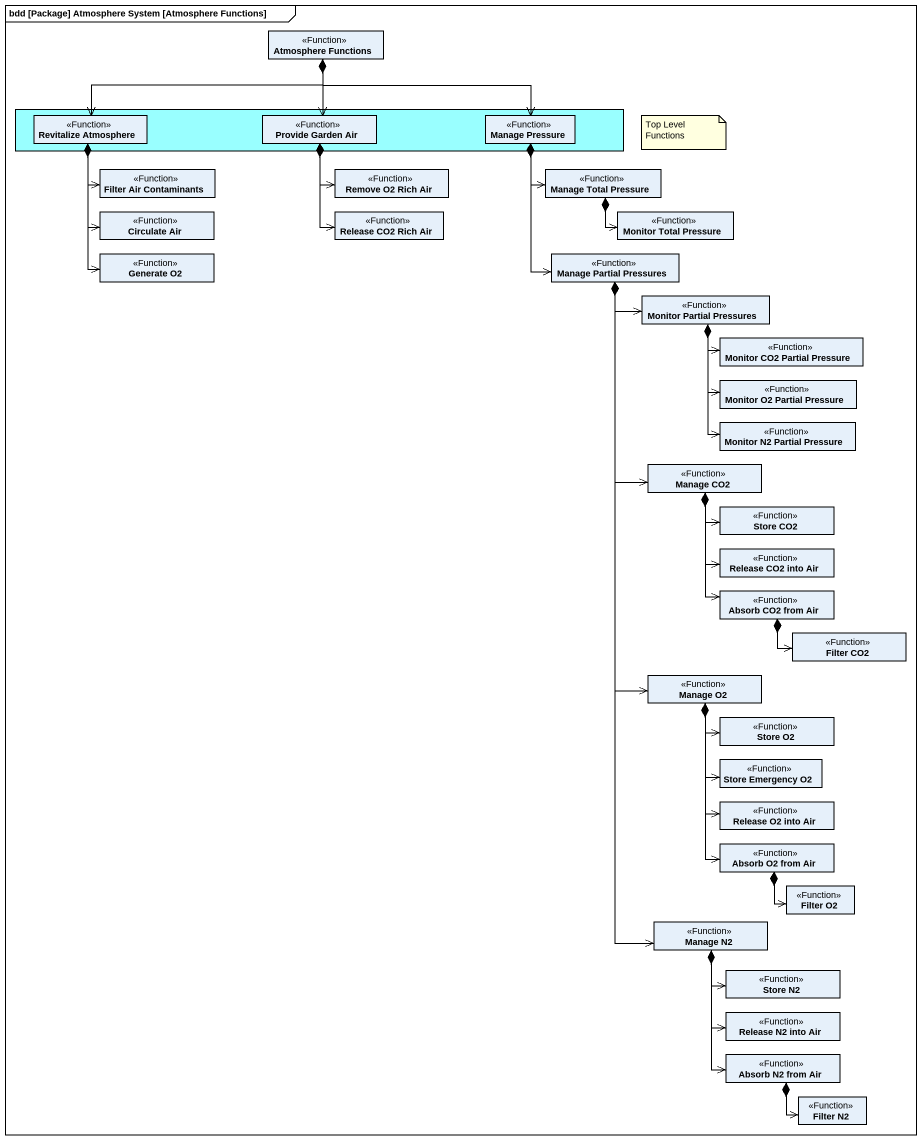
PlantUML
@startuml
mainframe bdd [Package] Atmosphere System [Atmosphere Functions]
hide circle
hide empty members
class "Atmosphere Functions" as Atmosphere_Functions <<Function>>
rectangle " " as rectangle1 #99FFFF {
  class "Revitalize Atmosphere" as Revitalize_Atmosphere <<Function>>
  class "Provide Garden Air" as Provide_Garden_Air <<Function>>
  class "Manage Pressure" as Manage_Pressure <<Function>>
}
class "Filter Air Contaminants" as Filter_Air_Contaminants <<Function>>
class "Remove O2 Rich Air" as Remove_O2_Rich_Air <<Function>>
class "Manage Total Pressure" as Manage_Total_Pressure <<Function>>
class "Circulate Air" as Circulate_Air <<Function>>
class "Release CO2 Rich Air" as Release_CO2_Rich_Air <<Function>>
class "Monitor Total Pressure" as Monitor_Total_Pressure <<Function>>
class "Generate O2" as Generate_O2 <<Function>>
class "Manage Partial Pressures" as Manage_Partial_Pressures <<Function>>
class "Monitor Partial Pressures" as Monitor_Partial_Pressures <<Function>>
class "Monitor CO2 Partial Pressure" as Monitor_CO2_Partial_Pressure <<Function>>
class "Monitor O2 Partial Pressure" as Monitor_O2_Partial_Pressure <<Function>>
class "Monitor N2 Partial Pressure" as Monitor_N2_Partial_Pressure <<Function>>
class "Manage CO2" as Manage_CO2 <<Function>>
class "Store CO2" as Store_CO2 <<Function>>
class "Release CO2 into Air" as Release_CO2_into_Air <<Function>>
class "Absorb CO2 from Air" as Absorb_CO2_from_Air <<Function>>
class "Filter CO2" as Filter_CO2 <<Function>>
class "Manage O2" as Manage_O2 <<Function>>
class "Store O2" as Store_O2 <<Function>>
class "Store Emergency O2" as Store_Emergency_O2 <<Function>>
class "Release O2 into Air" as Release_O2_into_Air <<Function>>
class "Absorb O2 from Air" as Absorb_O2_from_Air <<Function>>
class "Filter O2" as Filter_O2 <<Function>>
class "Manage N2" as Manage_N2 <<Function>>
class "Store N2" as Store_N2 <<Function>>
class "Release N2 into Air" as Release_N2_into_Air <<Function>>
class "Absorb N2 from Air" as Absorb_N2_from_Air <<Function>>
class "Filter N2" as Filter_N2 <<Function>>
Atmosphere_Functions *-left-> Revitalize_Atmosphere
Atmosphere_Functions *--> Provide_Garden_Air
Atmosphere_Functions *-right-> Manage_Pressure
Revitalize_Atmosphere *--> Filter_Air_Contaminants
Revitalize_Atmosphere *--> Circulate_Air
Revitalize_Atmosphere *--> Generate_O2
Provide_Garden_Air *--> Remove_O2_Rich_Air
Provide_Garden_Air *--> Release_CO2_Rich_Air
Manage_Pressure *--> Manage_Total_Pressure
Manage_Pressure *--> Manage_Partial_Pressures
Manage_Total_Pressure *-right-> Monitor_Total_Pressure
Manage_Partial_Pressures *-right-> Monitor_Partial_Pressures
Manage_Partial_Pressures *--> Manage_CO2
Manage_Partial_Pressures *--> Manage_O2
Manage_Partial_Pressures *--> Manage_N2
Monitor_Partial_Pressures *-right-> Monitor_CO2_Partial_Pressure
Monitor_Partial_Pressures *--> Monitor_O2_Partial_Pressure
Monitor_Partial_Pressures *--> Monitor_N2_Partial_Pressure
Manage_CO2 *-right-> Store_CO2
Manage_CO2 *--> Release_CO2_into_Air
Manage_CO2 *--> Absorb_CO2_from_Air
Absorb_CO2_from_Air *-right-> Filter_CO2
Manage_O2 *-right-> Store_O2
Manage_O2 *--> Store_Emergency_O2
Manage_O2 *--> Release_O2_into_Air
Manage_O2 *--> Absorb_O2_from_Air
Absorb_O2_from_Air *--> Filter_O2
Manage_N2 *--> Store_N2
Manage_N2 *--> Release_N2_into_Air
Manage_N2 *--> Absorb_N2_from_Air
Absorb_N2_from_Air *--> Filter_N2
note as N1
  Top Level Functions
end note
@enduml
